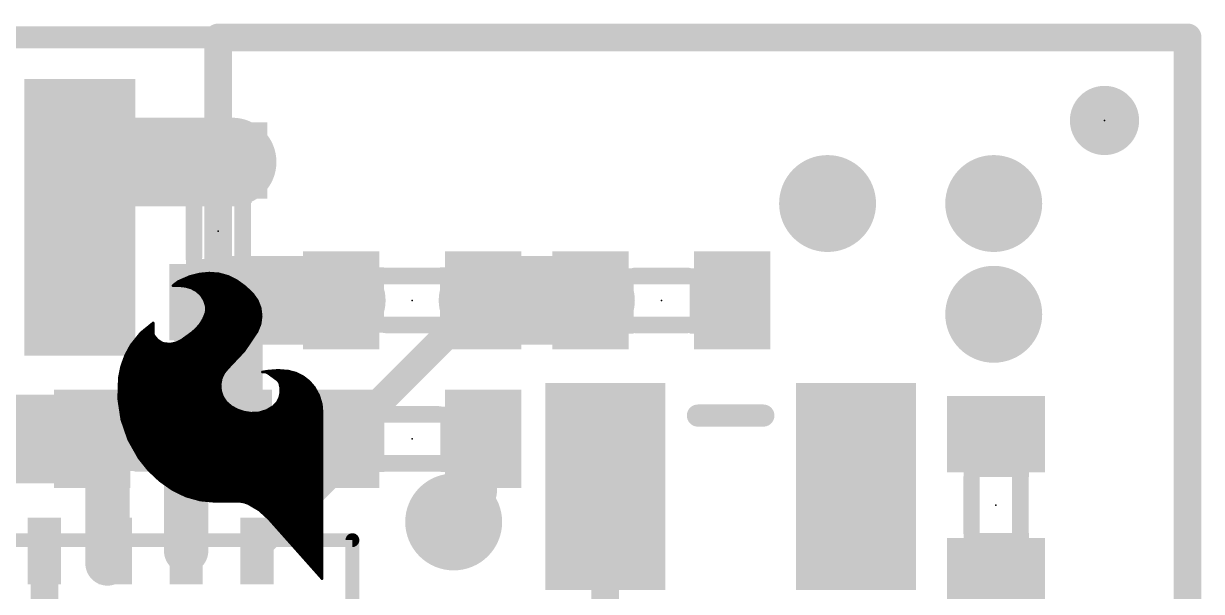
# Model space of a CAD drawing. Extents: x -0.4 to 18.9, y -0.1 to 12.8.
# Drawn here: x 7.1 to 17.91, y 7.62 to 12.83 of the extents above; entities that cross this region are included whole.
import ezdxf

# ---------------------------------------------------------------- set-up
doc = ezdxf.new("R2010")
doc.units = 0
for name, color, linetype in [('1', 12, 'CONTINUOUS'), ('16', 132, 'CONTINUOUS'), ('18', 110, 'CONTINUOUS'), ('20', 53, 'CONTINUOUS'), ('21', 41, 'CONTINUOUS'), ('22', 40, 'CONTINUOUS'), ('23', 53, 'CONTINUOUS'), ('24', 53, 'CONTINUOUS'), ('51', 53, 'CONTINUOUS')]:
    doc.layers.add(name, color=color, linetype=linetype)

# ---------------------------------------------------------------- blocks, each defined once
blk = doc.blocks.new('RECT')
blk.add_solid([(-0.5, -0.5), (0.5, -0.5), (-0.5, 0.5), (0.5, 0.5)])
blk = doc.blocks.new('PIE')
at = {"const_width": 0.5}
blk.add_lwpolyline([(0, -0.25, 1), (0, 0.25, 1), (0, -0.25)], format="xyb", dxfattribs=at)
blk = doc.blocks.new('ROUNDV')
at = {"const_width": 0.5}
blk.add_lwpolyline([(0, -0.25, 1), (0, 0.25, 1), (0, -0.25)], format="xyb", dxfattribs=at)

msp = doc.modelspace()

# ---------------------------------------------------------------- linework, layer by layer
at = {"layer": '1'}
for points, const_width in [([(8.89, 8.89), (8.89, 12.7)], 0.254), ([(8.89, 12.7), (17.78, 12.7)], 0.254), ([(17.78, 12.7), (17.78, 0)], 0.254), ([(7.62, 11.049), (7.874, 11.557)], 0.8128), ([(7.874, 11.557), (8.905, 11.557)], 0.8128), ([(8.905, 11.557), (8.89, 11.572)], 0.8128), ([(8.905, 11.557), (9.017, 11.557)], 0.8128), ([(8.89, 9.144), (8.89, 10.272)], 0.8128), ([(8.905, 10.287), (10.018, 10.287)], 0.8128), ([(11.318, 10.287), (12.304, 10.287)], 0.8128), ([(12.192, 10.414), (12.446, 10.287)], 0.2032), ([(12.304, 10.287), (12.192, 10.414)], 0.2032), ([(8.89, 10.272), (8.905, 10.287)], 0.2032), ([(10.018, 10.287), (9.906, 10.287)], 0.2032), ([(10.033, 9.017), (11.303, 10.287)], 0.254), ([(11.303, 10.287), (11.318, 10.287)], 0.2032), ([(6.746, 9.017), (7.732, 9.017)], 0.8128), ([(8.595, 8.976), (8.636, 9.017)], 0.4064), ([(8.636, 9.017), (9.032, 9.017)], 0.4064), ([(9.032, 9.017), (8.89, 9.144)], 0.2032), ([(7.732, 9.017), (7.874, 8.875)], 0.2032), ([(7.874, 8.875), (7.874, 7.874)], 0.4064), ([(8.595, 7.9888), (8.595, 8.976)], 0.4064), ([(10.0076, 9.017), (10.018, 9.017)], 0.2032), ([(10.0076, 8.7514), (10.0076, 9.017)], 0.2032), ([(10.018, 9.017), (10.018, 8.7734)], 0.2032), ([(10.018, 9.017), (10.033, 9.017)], 0.2032), ([(10.033, 9.017), (10.0584, 8.9916)], 0.2032), ([(11.318, 9.017), (11.318, 8.524)], 0.254), ([(0, 8.89), (8.89, 8.89)], 0.254), ([(9.245, 7.9888), (10.0076, 8.7514)], 0.2032), ([(11.318, 8.524), (11.049, 8.255)], 0.254), ([(12.439, 7.373), (12.439, 8.581)], 0.254), ([(7.295, 7.183), (7.295, 7.9888)], 0.254), ([(7.881, 7.874), (7.945, 7.9888)], 0.2032), ([(7.874, 7.874), (7.881, 7.874)], 0.2032), ([(16.022, 7.386), (16.022, 7.759)], 0.254)]:
    msp.add_lwpolyline(points, dxfattribs=dict(at, const_width=const_width))
for points, const_width in [([(8.9535, 12.7, 1), (8.8265, 12.7)], 0.127), ([(8.89, 12.7635, 1), (8.89, 12.6365)], 0.127), ([(17.8435, 12.7, 1), (17.7165, 12.7)], 0.127), ([(17.78, 12.6365, 1), (17.78, 12.7635)], 0.127), ([(7.874, 11.7602, 1), (7.874, 11.3538)], 0.4064), ([(8.0557, 11.4661, 1), (7.6923, 11.6479)], 0.4064), ([(9.0337, 11.7157, 1), (8.7463, 11.4283)], 0.4064), ([(8.905, 11.7602, 1), (8.905, 11.3538)], 0.4064), ([(8.7613, 11.4133, 1), (9.0487, 11.7007)], 0.4064), ([(8.905, 11.3538, 1), (8.905, 11.7602)], 0.4064), ([(9.017, 11.3538, 1), (9.017, 11.7602)], 0.4064), ([(7.4383, 11.1399, 1), (7.8017, 10.9581)], 0.4064), ([(9.0932, 10.272, 1), (8.6868, 10.272)], 0.4064), ([(8.905, 10.4902, 1), (8.905, 10.0838)], 0.4064), ([(10.018, 10.0838, 1), (10.018, 10.4902)], 0.4064), ([(11.318, 10.4902, 1), (11.318, 10.0838)], 0.4064), ([(12.304, 10.0838, 1), (12.304, 10.4902)], 0.4064), ([(12.2147, 10.4594, 1), (12.1693, 10.3686)], 0.1016), ([(12.2301, 10.4476, 1), (12.1539, 10.3804)], 0.1016), ([(8.9409, 10.2511, 1), (8.8691, 10.3229)], 0.1016), ([(9.906, 10.3378, 1), (9.906, 10.2362)], 0.1016), ([(10.018, 10.2362, 1), (10.018, 10.3378)], 0.1016), ([(11.3479, 10.2421, 1), (11.2581, 10.3319)], 0.127), ([(11.303, 10.3378, 1), (11.303, 10.2362)], 0.1016), ([(11.318, 10.2362, 1), (11.318, 10.3378)], 0.1016), ([(12.2659, 10.2534, 1), (12.3421, 10.3206)], 0.1016), ([(12.4233, 10.2416, 1), (12.4687, 10.3324)], 0.1016), ([(8.8541, 10.3079, 1), (8.9259, 10.2361)], 0.1016), ([(7.732, 8.8138, 1), (7.732, 9.2202)], 0.4064), ([(8.6868, 9.144, 1), (9.0932, 9.144)], 0.4064), ([(8.636, 9.1186, 1), (8.636, 8.9154)], 0.2032), ([(8.7078, 8.9452, 1), (8.5642, 9.0888)], 0.2032), ([(8.9239, 9.1819, 1), (8.8561, 9.1061)], 0.1016), ([(9.032, 8.9154, 1), (9.032, 9.1186)], 0.2032), ([(7.7679, 9.0529, 1), (7.6961, 8.9811)], 0.1016), ([(7.9756, 8.875, 1), (7.7724, 8.875)], 0.2032), ([(8.6966, 8.976, 1), (8.4934, 8.976)], 0.2032), ([(8.5232, 9.0478, 1), (8.6668, 8.9042)], 0.2032), ([(8.9981, 8.9791, 1), (9.0659, 9.0549)], 0.1016), ([(9.9881, 9.0619, 1), (10.0779, 8.9721)], 0.127), ([(10.0076, 9.0678, 1), (10.0076, 8.9662)], 0.1016), ([(10.0584, 9.017, 1), (9.9568, 9.017)], 0.1016), ([(10.0688, 9.017, 1), (9.9672, 9.017)], 0.1016), ([(10.018, 9.0678, 1), (10.018, 8.9662)], 0.1016), ([(10.0689, 9.0529, 1), (9.9971, 8.9811)], 0.1016), ([(10.018, 8.9662, 1), (10.018, 9.0678)], 0.1016), ([(10.0225, 8.9557, 1), (10.0943, 9.0275)], 0.1016), ([(10.033, 8.9662, 1), (10.033, 9.0678)], 0.1016), ([(11.3815, 9.017, 1), (11.2545, 9.017)], 0.127), ([(8.89, 8.8265, 1), (8.89, 8.9535)], 0.127), ([(7.8381, 8.8391, 1), (7.9099, 8.9109)], 0.1016), ([(8.8265, 8.89, 1), (8.9535, 8.89)], 0.127), ([(9.9568, 8.7514, 1), (10.0584, 8.7514)], 0.1016), ([(9.9672, 8.7734, 1), (10.0688, 8.7734)], 0.1016), ([(10.0435, 8.7155, 1), (9.9717, 8.7873)], 0.1016), ([(11.3629, 8.4791, 1), (11.2731, 8.5689)], 0.127), ([(12.5025, 8.581, 1), (12.3755, 8.581)], 0.127), ([(11.2545, 8.524, 1), (11.3815, 8.524)], 0.127), ([(11.0041, 8.2999, 1), (11.0939, 8.2101)], 0.127), ([(7.3585, 7.9888, 1), (7.2315, 7.9888)], 0.127), ([(7.9894, 7.9641, 1), (7.9006, 8.0135)], 0.1016), ([(8.4934, 7.9888, 1), (8.6966, 7.9888)], 0.2032), ([(9.2091, 8.0247, 1), (9.2809, 7.9529)], 0.1016), ([(7.7724, 7.874, 1), (7.9756, 7.874)], 0.2032), ([(7.874, 7.9248, 1), (7.874, 7.8232)], 0.1016), ([(7.8366, 7.8987, 1), (7.9254, 7.8493)], 0.1016), ([(7.881, 7.8232, 1), (7.881, 7.9248)], 0.1016), ([(16.0855, 7.759, 1), (15.9585, 7.759)], 0.127)]:
    msp.add_lwpolyline(points, format="xyb", dxfattribs=dict(at, const_width=const_width))
at = {"layer": '16', "const_width": 0.254}
for points in [[(8.89, 8.89), (8.89, 12.7)], [(8.89, 12.7), (17.78, 12.7)], [(17.78, 12.7), (17.78, 0)], [(0, 8.89), (8.89, 8.89)]]:
    msp.add_lwpolyline(points, dxfattribs=at)
at = {"layer": '16', "const_width": 0.127}
for points in [[(8.9535, 12.7, 1), (8.8265, 12.7)], [(8.89, 12.7635, 1), (8.89, 12.6365)], [(17.8435, 12.7, 1), (17.7165, 12.7)], [(17.78, 12.6365, 1), (17.78, 12.7635)], [(8.89, 8.8265, 1), (8.89, 8.9535)], [(8.8265, 8.89, 1), (8.9535, 8.89)]]:
    msp.add_lwpolyline(points, format="xyb", dxfattribs=at)
at = {"layer": '20', "const_width": 0.2032}
for points in [[(17.78, 12.7), (0, 12.7)], [(17.78, 0), (17.78, 12.7)]]:
    msp.add_lwpolyline(points, dxfattribs=at)
at = {"layer": '20', "const_width": 0.1016}
for points in [[(17.8308, 12.7, 1), (17.7292, 12.7)], [(17.78, 12.6492, 1), (17.78, 12.7508)]]:
    msp.add_lwpolyline(points, format="xyb", dxfattribs=at)
at = {"layer": '21', "const_width": 0.2032}
msp.add_lwpolyline([(13.289, 9.231), (13.889, 9.231)], dxfattribs=at)
at = {"layer": '21', "const_width": 0.1016}
for points in [[(13.289, 9.2818, 1), (13.289, 9.1802)], [(13.889, 9.1802, 1), (13.889, 9.2818)]]:
    msp.add_lwpolyline(points, format="xyb", dxfattribs=at)
at = {"layer": '22', "const_width": 0.0254}
for points in [[(8.5215, 10.4592), (8.5719, 10.4813)], [(8.5719, 10.4813), (8.6075, 10.4965)], [(8.5927, 10.4902), (9.0137, 10.4902)], [(8.6075, 10.4965), (8.6304, 10.5067)], [(8.6304, 10.5067), (8.7181, 10.5287)], [(8.666, 10.5156), (8.9494, 10.5156)], [(8.7181, 10.5287), (8.8082, 10.5372)], [(8.8082, 10.5372), (8.8951, 10.5306)], [(8.8951, 10.5306), (8.9791, 10.5074)], [(8.9791, 10.5074), (9.0571, 10.4686)], [(9.0571, 10.4686), (9.1348, 10.4126)], [(8.5364, 10.4229), (8.4754, 10.4229)], [(8.4754, 10.4229), (8.4755, 10.4229)], [(8.4755, 10.4229), (8.478, 10.4254)], [(8.478, 10.4254), (8.5215, 10.4592)], [(8.496, 10.4394), (9.0976, 10.4394)], [(8.5342, 10.4648), (9.0624, 10.4648)], [(8.5893, 10.417), (8.5364, 10.4229)], [(8.6405, 10.4025), (8.5893, 10.417)], [(8.5998, 10.414), (9.1328, 10.414)], [(8.6913, 10.3755), (8.6405, 10.4025)], [(8.6667, 10.3886), (9.1601, 10.3886)], [(8.7333, 10.3363), (8.6913, 10.3755)], [(8.7045, 10.3632), (9.187, 10.3632)], [(9.1348, 10.4126), (9.2044, 10.3467)], [(8.7316, 10.3378), (9.2108, 10.3378)], [(8.7636, 10.2874), (8.7333, 10.3363)], [(8.7481, 10.3124), (9.2289, 10.3124)], [(8.7802, 10.2324), (8.7636, 10.2874)], [(8.7637, 10.287), (9.2471, 10.287)], [(8.7714, 10.2616), (9.2571, 10.2616)], [(9.2044, 10.3467), (9.2475, 10.2863)], [(9.2475, 10.2863), (9.2743, 10.2171)], [(8.7536, 10.1148), (8.7751, 10.1663)], [(8.7725, 10.16), (9.281, 10.16)], [(8.7751, 10.1663), (8.7816, 10.199)], [(8.7789, 10.1854), (9.278, 10.1854)], [(8.7791, 10.2362), (9.2669, 10.2362)], [(8.7816, 10.199), (8.7802, 10.2324)], [(8.7811, 10.2108), (9.275, 10.2108)], [(9.2829, 10.1434), (9.273, 10.0699)], [(9.2743, 10.2171), (9.2829, 10.1434)], [(8.1799, 9.9879), (8.2925, 10.08)], [(8.2661, 10.0584), (8.2925, 10.0584)], [(8.2925, 10.08), (8.2925, 9.9911)], [(8.688, 10.0249), (8.7243, 10.0673)], [(8.7167, 10.0584), (9.2683, 10.0584)], [(8.7243, 10.0673), (8.7536, 10.1148)], [(8.7345, 10.0838), (9.2748, 10.0838)], [(8.7502, 10.1092), (9.2783, 10.1092)], [(8.7619, 10.1346), (9.2817, 10.1346)], [(9.273, 10.0699), (9.245, 10.0012)], [(8.0893, 9.8742), (8.1799, 9.9879)], [(8.1349, 9.9314), (8.3258, 9.9314)], [(8.1551, 9.9568), (8.3053, 9.9568)], [(8.1754, 9.9822), (8.2937, 9.9822)], [(8.204, 10.0076), (8.2925, 10.0076)], [(8.235, 10.033), (8.2925, 10.033)], [(8.2925, 9.9911), (8.2945, 9.9766)], [(8.2945, 9.9766), (8.3002, 9.9631)], [(8.3002, 9.9631), (8.3298, 9.9264)], [(8.3298, 9.9264), (8.3687, 9.8996)], [(8.5542, 9.9225), (8.6456, 9.9885)], [(8.5665, 9.9314), (9.1979, 9.9314)], [(8.6017, 9.9568), (9.215, 9.9568)], [(8.6369, 9.9822), (9.2322, 9.9822)], [(8.6456, 9.9885), (8.688, 10.0249)], [(8.6678, 10.0076), (9.2476, 10.0076)], [(8.6949, 10.033), (9.2579, 10.033)], [(9.245, 10.0012), (9.1264, 9.8254)], [(8.0392, 9.7808), (8.0893, 9.8742)], [(8.0655, 9.8298), (9.1294, 9.8298)], [(8.0791, 9.8552), (9.1465, 9.8552)], [(8.0944, 9.8806), (9.1636, 9.8806)], [(8.1146, 9.906), (8.3594, 9.906)], [(8.3687, 9.8996), (8.3891, 9.892)], [(8.3891, 9.892), (8.4463, 9.8859)], [(8.4463, 9.8859), (8.5029, 9.8963)], [(8.5029, 9.8963), (8.5542, 9.9225)], [(8.5219, 9.906), (9.1808, 9.906)], [(9.1264, 9.8254), (8.9809, 9.671)], [(8.0034, 9.681), (8.0392, 9.7808)], [(8.0203, 9.7282), (9.0348, 9.7282)], [(8.0294, 9.7536), (9.0587, 9.7536)], [(8.0385, 9.779), (9.0827, 9.779)], [(8.0518, 9.8044), (9.1066, 9.8044)], [(7.9827, 9.577), (8.0034, 9.681)], [(7.9926, 9.6266), (8.943, 9.6266)], [(7.9976, 9.652), (8.9647, 9.652)], [(8.0026, 9.6774), (8.9869, 9.6774)], [(8.0112, 9.7028), (9.0109, 9.7028)], [(8.9426, 9.6261), (8.9171, 9.5728)], [(8.9809, 9.671), (8.9426, 9.6261)], [(9.2958, 9.6304), (9.3441, 9.638)], [(9.3135, 9.6321), (9.2958, 9.6304)], [(9.3309, 9.6286), (9.3135, 9.6321)], [(9.3466, 9.6202), (9.3309, 9.6286)], [(9.3347, 9.6266), (9.5754, 9.6266)], [(9.3441, 9.638), (9.4381, 9.6454)], [(9.4305, 9.5593), (9.3466, 9.6202)], [(9.4381, 9.6454), (9.5321, 9.638)], [(9.5321, 9.638), (9.602, 9.6196)], [(9.602, 9.6196), (9.6668, 9.5875)], [(7.9767, 9.3842), (7.9827, 9.577)], [(7.9803, 9.4996), (8.9075, 9.4996)], [(7.9811, 9.525), (8.9083, 9.525)], [(7.9819, 9.5504), (8.913, 9.5504)], [(7.9827, 9.5758), (8.9186, 9.5758)], [(7.9875, 9.6012), (8.9307, 9.6012)], [(8.9171, 9.5728), (8.9064, 9.5147)], [(8.9064, 9.5147), (8.911, 9.4558)], [(9.3728, 9.6012), (9.6392, 9.6012)], [(9.4078, 9.5758), (9.6818, 9.5758)], [(9.4443, 9.5459), (9.4305, 9.5593)], [(9.4396, 9.5504), (9.7144, 9.5504)], [(9.4533, 9.5288), (9.4443, 9.5459)], [(9.4632, 9.4843), (9.4533, 9.5288)], [(9.4542, 9.525), (9.7393, 9.525)], [(9.4598, 9.4996), (9.761, 9.4996)], [(9.6668, 9.5875), (9.7238, 9.5431)], [(9.7238, 9.5431), (9.7708, 9.4881)], [(7.9771, 9.398), (8.932, 9.398)], [(7.9779, 9.4234), (8.9224, 9.4234)], [(7.9787, 9.4488), (8.9134, 9.4488)], [(7.9795, 9.4742), (8.9095, 9.4742)], [(8.911, 9.4558), (8.9306, 9.4001)], [(8.9306, 9.4001), (8.964, 9.3514)], [(9.4311, 9.3507), (9.4533, 9.3942)], [(9.4533, 9.3942), (9.4632, 9.4387)], [(9.4541, 9.398), (9.816, 9.398)], [(9.4598, 9.4234), (9.8063, 9.4234)], [(9.4632, 9.4387), (9.4632, 9.4843)], [(9.4632, 9.4742), (9.7784, 9.4742)], [(9.4632, 9.4488), (9.7923, 9.4488)], [(9.7708, 9.4881), (9.8109, 9.4149)], [(9.8109, 9.4149), (9.8349, 9.335)], [(8.0055, 9.1935), (7.9767, 9.3842)], [(7.9784, 9.3726), (8.9494, 9.3726)], [(7.9823, 9.3472), (8.9688, 9.3472)], [(7.9861, 9.3218), (8.9984, 9.3218)], [(7.99, 9.2964), (9.0394, 9.2964)], [(8.964, 9.3514), (9.0088, 9.3129)], [(9.0088, 9.3129), (9.0652, 9.2825)], [(9.0652, 9.2825), (9.1259, 9.262)], [(9.334, 9.2772), (9.3974, 9.3154)], [(9.3659, 9.2964), (9.8382, 9.2964)], [(9.3974, 9.3154), (9.4311, 9.3507)], [(9.4035, 9.3218), (9.8361, 9.3218)], [(9.4277, 9.3472), (9.8313, 9.3472)], [(9.4422, 9.3726), (9.8236, 9.3726)], [(9.8349, 9.335), (9.8419, 9.2519)], [(7.9938, 9.271), (9.0992, 9.271)], [(7.9976, 9.2456), (9.8419, 9.2456)], [(8.0015, 9.2202), (9.8419, 9.2202)], [(8.0053, 9.1948), (9.8419, 9.1948)], [(8.0683, 9.0111), (8.0055, 9.1935)], [(9.1259, 9.262), (9.1892, 9.2519)], [(9.1892, 9.2519), (9.2632, 9.2556)], [(9.2632, 9.2556), (9.334, 9.2772)], [(9.3137, 9.271), (9.8403, 9.271)], [(9.8419, 9.2519), (9.8419, 7.7355)], [(8.0138, 9.1694), (9.8419, 9.1694)], [(8.0226, 9.144), (9.8419, 9.144)], [(8.0313, 9.1186), (9.8419, 9.1186)], [(8.04, 9.0932), (9.8419, 9.0932)], [(8.0488, 9.0678), (9.8419, 9.0678)], [(8.0575, 9.0424), (9.8419, 9.0424)], [(8.0663, 9.017), (9.8419, 9.017)], [(8.163, 8.843), (8.0683, 9.0111)], [(8.0793, 8.9916), (9.8419, 8.9916)], [(8.0936, 8.9662), (9.8419, 8.9662)], [(8.1079, 8.9408), (9.8419, 8.9408)], [(8.1222, 8.9154), (9.8419, 8.9154)], [(8.1365, 8.89), (9.8419, 8.89)], [(8.1508, 8.8646), (9.8419, 8.8646)], [(8.2514, 8.7323), (8.163, 8.843)], [(8.166, 8.8392), (9.8419, 8.8392)], [(8.1863, 8.8138), (9.8419, 8.8138)], [(8.2066, 8.7884), (9.8419, 8.7884)], [(8.2269, 8.763), (9.8419, 8.763)], [(8.2472, 8.7376), (9.8419, 8.7376)], [(8.3546, 8.6351), (8.2514, 8.7323)], [(8.2728, 8.7122), (9.8419, 8.7122)], [(8.2997, 8.6868), (9.8419, 8.6868)], [(8.3267, 8.6614), (9.8419, 8.6614)], [(8.3536, 8.636), (9.8419, 8.636)], [(8.4703, 8.5534), (8.3546, 8.6351)], [(8.3893, 8.6106), (9.8419, 8.6106)], [(8.4253, 8.5852), (9.8419, 8.5852)], [(8.4612, 8.5598), (9.8419, 8.5598)], [(8.5933, 8.4934), (8.4703, 8.5534)], [(8.5093, 8.5344), (9.8419, 8.5344)], [(8.5614, 8.509), (9.8419, 8.509)], [(8.7252, 8.4566), (8.5933, 8.4934)], [(8.6285, 8.4836), (9.8419, 8.4836)], [(8.7195, 8.4582), (9.8419, 8.4582)], [(8.8615, 8.4442), (8.7252, 8.4566)], [(9.0901, 8.4442), (8.8615, 8.4442)], [(9.1291, 8.4374), (9.0901, 8.4442)], [(9.1663, 8.4239), (9.1291, 8.4374)], [(9.1417, 8.4328), (9.8419, 8.4328)], [(9.2675, 8.3637), (9.1663, 8.4239)], [(9.1941, 8.4074), (9.8419, 8.4074)], [(9.2368, 8.382), (9.8419, 8.382)], [(9.3543, 8.2842), (9.2675, 8.3637)], [(9.2753, 8.3566), (9.8419, 8.3566)], [(9.303, 8.3312), (9.8419, 8.3312)], [(9.3307, 8.3058), (9.8419, 8.3058)], [(9.8419, 7.7355), (9.3543, 8.2842)], [(9.3577, 8.2804), (9.8419, 8.2804)], [(9.3803, 8.255), (9.8419, 8.255)], [(9.4028, 8.2296), (9.8419, 8.2296)], [(9.4254, 8.2042), (9.8419, 8.2042)], [(9.448, 8.1788), (9.8419, 8.1788)], [(9.4705, 8.1534), (9.8419, 8.1534)], [(9.4931, 8.128), (9.8419, 8.128)], [(9.5157, 8.1026), (9.8419, 8.1026)], [(9.5382, 8.0772), (9.8419, 8.0772)], [(9.5608, 8.0518), (9.8419, 8.0518)], [(9.5834, 8.0264), (9.8419, 8.0264)], [(9.606, 8.001), (9.8419, 8.001)], [(9.6285, 7.9756), (9.8419, 7.9756)], [(9.6511, 7.9502), (9.8419, 7.9502)], [(9.6737, 7.9248), (9.8419, 7.9248)], [(9.6963, 7.8994), (9.8419, 7.8994)], [(9.7188, 7.874), (9.8419, 7.874)], [(9.7414, 7.8486), (9.8419, 7.8486)], [(9.764, 7.8232), (9.8419, 7.8232)], [(9.7865, 7.7978), (9.8419, 7.7978)], [(9.8091, 7.7724), (9.8419, 7.7724)], [(9.8317, 7.747), (9.8419, 7.747)]]:
    msp.add_lwpolyline(points, dxfattribs=at)
at = {"layer": '22', "const_width": 0.0127}
for points in [[(8.5694, 10.4871, 1), (8.5744, 10.4755)], [(8.5744, 10.4755, 1), (8.5694, 10.4871)], [(8.5927, 10.4965, 1), (8.5927, 10.4839)], [(8.6049, 10.5023, 1), (8.6101, 10.4907)], [(8.61, 10.4907, 1), (8.605, 10.5023)], [(8.6289, 10.5129, 1), (8.6319, 10.5005)], [(8.633, 10.5009, 1), (8.6278, 10.5125)], [(8.666, 10.522, 1), (8.666, 10.5093)], [(8.7175, 10.535, 1), (8.7188, 10.5223)], [(8.7197, 10.5225, 1), (8.7166, 10.5348)], [(8.8087, 10.5435, 1), (8.8077, 10.5309)], [(8.8088, 10.5309, 1), (8.8076, 10.5435)], [(8.8968, 10.5367, 1), (8.8934, 10.5245)], [(8.8946, 10.5242, 1), (8.8956, 10.5369)], [(8.9494, 10.5093, 1), (8.9494, 10.522)], [(8.9819, 10.5131, 1), (8.9763, 10.5017)], [(8.9774, 10.5013, 1), (8.9808, 10.5135)], [(9.0137, 10.4839, 1), (9.0137, 10.4965)], [(9.0608, 10.4738, 1), (9.0534, 10.4634)], [(9.0543, 10.4629, 1), (9.0599, 10.4743)], [(8.4754, 10.4292, 1), (8.4754, 10.4166)], [(8.4754, 10.4292, 1), (8.4754, 10.4166)], [(8.471, 10.4274, 1), (8.48, 10.4184)], [(8.4741, 10.4304, 1), (8.4819, 10.4204)], [(8.4825, 10.4209, 1), (8.4735, 10.4299)], [(8.4755, 10.4166, 1), (8.4755, 10.4292)], [(8.496, 10.4458, 1), (8.496, 10.4331)], [(8.5189, 10.465, 1), (8.524, 10.4534)], [(8.5254, 10.4542, 1), (8.5176, 10.4642)], [(8.5342, 10.4711, 1), (8.5342, 10.4585)], [(8.5371, 10.4292, 1), (8.5357, 10.4166)], [(8.5364, 10.4166, 1), (8.5364, 10.4292)], [(8.591, 10.4231, 1), (8.5876, 10.4109)], [(8.5886, 10.4107, 1), (8.59, 10.4233)], [(8.5998, 10.4203, 1), (8.5998, 10.4077)], [(8.6435, 10.4081, 1), (8.6375, 10.3969)], [(8.6388, 10.3964, 1), (8.6422, 10.4086)], [(8.6667, 10.3949, 1), (8.6667, 10.3823)], [(8.6956, 10.3802, 1), (8.6869, 10.3709)], [(8.6883, 10.3699, 1), (8.6942, 10.3811)], [(8.7045, 10.3696, 1), (8.7045, 10.3569)], [(9.0624, 10.4585, 1), (9.0624, 10.4711)], [(9.0976, 10.4331, 1), (9.0976, 10.4458)], [(9.1392, 10.4172, 1), (9.1304, 10.4079)], [(9.1311, 10.4074, 1), (9.1385, 10.4177)], [(9.1328, 10.4077, 1), (9.1328, 10.4203)], [(9.1601, 10.3823, 1), (9.1601, 10.3949)], [(9.187, 10.3569, 1), (9.187, 10.3696)], [(8.7316, 10.3441, 1), (8.7316, 10.3315)], [(8.7387, 10.3396, 1), (8.7279, 10.3329)], [(8.7289, 10.3316, 1), (8.7376, 10.3409)], [(8.7481, 10.3187, 1), (8.7481, 10.3061)], [(8.7697, 10.2893, 1), (8.7575, 10.2856)], [(8.7637, 10.2934, 1), (8.7637, 10.2807)], [(8.7582, 10.2841, 1), (8.769, 10.2908)], [(8.7714, 10.2679, 1), (8.7714, 10.2553)], [(9.2096, 10.3504, 1), (9.1992, 10.343)], [(9.2, 10.3421, 1), (9.2088, 10.3513)], [(9.2108, 10.3315, 1), (9.2108, 10.3441)], [(9.2289, 10.3061, 1), (9.2289, 10.3187)], [(9.2535, 10.2886, 1), (9.2416, 10.284)], [(9.2424, 10.2826, 1), (9.2527, 10.29)], [(9.2471, 10.2807, 1), (9.2471, 10.2934)], [(9.2571, 10.2553, 1), (9.2571, 10.2679)], [(8.7725, 10.1663, 1), (8.7725, 10.1537)], [(8.7689, 10.1675, 1), (8.7813, 10.1651)], [(8.781, 10.1639, 1), (8.7692, 10.1687)], [(8.7789, 10.1918, 1), (8.7789, 10.1791)], [(8.7791, 10.2425, 1), (8.7791, 10.2299)], [(8.7865, 10.2327, 1), (8.7739, 10.2321)], [(8.7741, 10.2306, 1), (8.7863, 10.2342)], [(8.7811, 10.2172, 1), (8.7811, 10.2045)], [(8.7753, 10.1988, 1), (8.788, 10.1993)], [(8.7878, 10.1978, 1), (8.7754, 10.2003)], [(9.2669, 10.2299, 1), (9.2669, 10.2425)], [(9.2806, 10.2179, 1), (9.268, 10.2164)], [(9.2683, 10.2148, 1), (9.2802, 10.2194)], [(9.275, 10.2045, 1), (9.275, 10.2172)], [(9.2892, 10.1426, 1), (9.2766, 10.1443)], [(9.278, 10.1791, 1), (9.278, 10.1918)], [(9.281, 10.1537, 1), (9.281, 10.1663)], [(8.2661, 10.0648, 1), (8.2661, 10.0521)], [(8.2988, 10.08, 1), (8.2862, 10.08)], [(8.2965, 10.0751, 1), (8.2885, 10.0849)], [(8.2925, 10.0521, 1), (8.2925, 10.0648)], [(8.7167, 10.0648, 1), (8.7167, 10.0521)], [(8.7189, 10.0706, 1), (8.7297, 10.064)], [(8.7291, 10.0632, 1), (8.7195, 10.0714)], [(8.7345, 10.0901, 1), (8.7345, 10.0775)], [(8.7502, 10.1156, 1), (8.7502, 10.1029)], [(8.7478, 10.1172, 1), (8.7595, 10.1123)], [(8.759, 10.1115, 1), (8.7482, 10.1181)], [(8.7619, 10.141, 1), (8.7619, 10.1283)], [(9.2667, 10.0708, 1), (9.2793, 10.0691)], [(9.2788, 10.0675, 1), (9.2671, 10.0723)], [(9.2683, 10.0521, 1), (9.2683, 10.0648)], [(9.2748, 10.0775, 1), (9.2748, 10.0901)], [(9.2766, 10.1427, 1), (9.2892, 10.1442)], [(9.2783, 10.1029, 1), (9.2783, 10.1156)], [(9.2817, 10.1283, 1), (9.2817, 10.141)], [(8.1349, 9.9377, 1), (8.1349, 9.9251)], [(8.1551, 9.9632, 1), (8.1551, 9.9505)], [(8.1754, 9.9886, 1), (8.1754, 9.9759)], [(8.1759, 9.9928, 1), (8.184, 9.983)], [(8.1849, 9.984, 1), (8.175, 9.9919)], [(8.204, 10.0139, 1), (8.204, 10.0013)], [(8.235, 10.0394, 1), (8.235, 10.0267)], [(8.2988, 9.992, 1), (8.2862, 9.9902)], [(8.2862, 9.9911, 1), (8.2988, 9.9911)], [(8.3003, 9.9791, 1), (8.2886, 9.9741)], [(8.2882, 9.9757, 1), (8.3008, 9.9774)], [(8.2925, 10.0267, 1), (8.2925, 10.0394)], [(8.2925, 10.0013, 1), (8.2925, 10.0139)], [(8.2937, 9.9759, 1), (8.2937, 9.9886)], [(8.3051, 9.9671, 1), (8.2953, 9.9591)], [(8.2944, 9.9606, 1), (8.306, 9.9656)], [(8.3053, 9.9505, 1), (8.3053, 9.9632)], [(8.3334, 9.9316, 1), (8.3262, 9.9211)], [(8.3258, 9.9251, 1), (8.3258, 9.9377)], [(8.5665, 9.9377, 1), (8.5665, 9.9251)], [(8.6017, 9.9632, 1), (8.6017, 9.9505)], [(8.6369, 9.9886, 1), (8.6369, 9.9759)], [(8.6415, 9.9933, 1), (8.6497, 9.9837)], [(8.6493, 9.9834, 1), (8.6419, 9.9936)], [(8.6678, 10.0139, 1), (8.6678, 10.0013)], [(8.6831, 10.029, 1), (8.6928, 10.0208)], [(8.6921, 10.0201, 1), (8.6838, 10.0297)], [(8.6949, 10.0394, 1), (8.6949, 10.0267)], [(9.1979, 9.9251, 1), (9.1979, 9.9377)], [(9.215, 9.9505, 1), (9.215, 9.9632)], [(9.2322, 9.9759, 1), (9.2322, 9.9886)], [(9.2391, 10.0036, 1), (9.2509, 9.9988)], [(9.2503, 9.9976, 1), (9.2397, 10.0048)], [(9.2476, 10.0013, 1), (9.2476, 10.0139)], [(9.2579, 10.0267, 1), (9.2579, 10.0394)], [(8.0655, 9.8361, 1), (8.0655, 9.8235)], [(8.0791, 9.8615, 1), (8.0791, 9.8489)], [(8.0843, 9.8782, 1), (8.0943, 9.8702)], [(8.0949, 9.8712, 1), (8.0837, 9.8772)], [(8.0944, 9.887, 1), (8.0944, 9.8743)], [(8.1146, 9.9123, 1), (8.1146, 9.8997)], [(8.3249, 9.9224, 1), (8.3348, 9.9304)], [(8.3594, 9.8997, 1), (8.3594, 9.9123)], [(8.3709, 9.9056, 1), (8.3665, 9.8936)], [(8.3651, 9.8944, 1), (8.3723, 9.9048)], [(8.3898, 9.8983, 1), (8.3884, 9.8857)], [(8.3869, 9.886, 1), (8.3913, 9.898)], [(8.4452, 9.8921, 1), (8.4475, 9.8796)], [(8.4457, 9.8795, 1), (8.447, 9.8922)], [(8.5, 9.902, 1), (8.5058, 9.8907)], [(8.5041, 9.8901, 1), (8.5018, 9.9026)], [(8.5219, 9.9123, 1), (8.5219, 9.8997)], [(8.5505, 9.9276, 1), (8.5579, 9.9174)], [(8.5571, 9.9168, 1), (8.5513, 9.9282)], [(9.1211, 9.8289, 1), (9.1316, 9.8218)], [(9.131, 9.821, 1), (9.1218, 9.8297)], [(9.1294, 9.8235, 1), (9.1294, 9.8361)], [(9.1465, 9.8489, 1), (9.1465, 9.8615)], [(9.1636, 9.8743, 1), (9.1636, 9.887)], [(9.1808, 9.8997, 1), (9.1808, 9.9123)], [(8.0203, 9.7346, 1), (8.0203, 9.7219)], [(8.0294, 9.7599, 1), (8.0294, 9.7473)], [(8.0385, 9.7853, 1), (8.0385, 9.7727)], [(8.0336, 9.7838, 1), (8.0448, 9.7778)], [(8.0451, 9.7786, 1), (8.0332, 9.7829)], [(8.0518, 9.8108, 1), (8.0518, 9.7981)], [(9.0348, 9.7219, 1), (9.0348, 9.7346)], [(9.0587, 9.7473, 1), (9.0587, 9.7599)], [(9.0827, 9.7727, 1), (9.0827, 9.7853)], [(9.1066, 9.7981, 1), (9.1066, 9.8108)], [(7.9926, 9.6329, 1), (7.9926, 9.6203)], [(7.9976, 9.6584, 1), (7.9976, 9.6457)], [(8.0026, 9.6837, 1), (8.0026, 9.6711)], [(7.9974, 9.6831, 1), (8.0093, 9.6788)], [(8.0096, 9.6797, 1), (7.9971, 9.6822)], [(8.0112, 9.7091, 1), (8.0112, 9.6965)], [(8.9377, 9.6302, 1), (8.9474, 9.6219)], [(8.9483, 9.6233, 1), (8.9368, 9.6288)], [(8.943, 9.6203, 1), (8.943, 9.6329)], [(8.9647, 9.6457, 1), (8.9647, 9.6584)], [(8.9763, 9.6754, 1), (8.9855, 9.6666)], [(8.9857, 9.6669, 1), (8.9761, 9.6751)], [(8.9869, 9.6711, 1), (8.9869, 9.6837)], [(9.0109, 9.6965, 1), (9.0109, 9.7091)], [(9.2948, 9.6367, 1), (9.2968, 9.6241)], [(9.2952, 9.6367, 1), (9.2964, 9.6241)], [(9.3148, 9.6383, 1), (9.3122, 9.6259)], [(9.3141, 9.6258, 1), (9.3129, 9.6384)], [(9.3339, 9.6342, 1), (9.3279, 9.623)], [(9.3347, 9.6329, 1), (9.3347, 9.6203)], [(9.3297, 9.6224, 1), (9.3322, 9.6348)], [(9.3436, 9.6443, 1), (9.3446, 9.6317)], [(9.3503, 9.6253, 1), (9.3429, 9.6151)], [(9.3451, 9.6317, 1), (9.3431, 9.6443)], [(9.3436, 9.6146, 1), (9.3496, 9.6258)], [(9.4386, 9.6517, 1), (9.4376, 9.639)], [(9.4386, 9.639, 1), (9.4376, 9.6517)], [(9.5337, 9.6441, 1), (9.5305, 9.6319)], [(9.5316, 9.6317, 1), (9.5326, 9.6443)], [(9.5754, 9.6203, 1), (9.5754, 9.6329)], [(9.6048, 9.6253, 1), (9.5992, 9.6139)], [(9.6004, 9.6134, 1), (9.6036, 9.6257)], [(7.9803, 9.506, 1), (7.9803, 9.4933)], [(7.9811, 9.5313, 1), (7.9811, 9.5187)], [(7.9819, 9.5567, 1), (7.9819, 9.5441)], [(7.989, 9.5768, 1), (7.9764, 9.5772)], [(7.9827, 9.5822, 1), (7.9827, 9.5695)], [(7.9765, 9.5782, 1), (7.9889, 9.5758)], [(7.9875, 9.6075, 1), (7.9875, 9.5949)], [(8.9127, 9.5152, 1), (8.9, 9.5142)], [(8.9001, 9.5158, 1), (8.9126, 9.5135)], [(8.9075, 9.4933, 1), (8.9075, 9.506)], [(8.9083, 9.5187, 1), (8.9083, 9.5313)], [(8.9114, 9.5755, 1), (8.9229, 9.57)], [(8.9234, 9.5716, 1), (8.9109, 9.5739)], [(8.913, 9.5441, 1), (8.913, 9.5567)], [(8.9186, 9.5695, 1), (8.9186, 9.5822)], [(8.9307, 9.5949, 1), (8.9307, 9.6075)], [(9.3728, 9.6075, 1), (9.3728, 9.5949)], [(9.4078, 9.5822, 1), (9.4078, 9.5695)], [(9.4349, 9.5638, 1), (9.4261, 9.5548)], [(9.4268, 9.5542, 1), (9.4342, 9.5644)], [(9.4396, 9.5567, 1), (9.4396, 9.5441)], [(9.4499, 9.5488, 1), (9.4387, 9.5429)], [(9.4399, 9.5413, 1), (9.4487, 9.5504)], [(9.4595, 9.5302, 1), (9.4471, 9.5274)], [(9.4477, 9.5258, 1), (9.4589, 9.5318)], [(9.4542, 9.5313, 1), (9.4542, 9.5187)], [(9.4598, 9.506, 1), (9.4598, 9.4933)], [(9.6392, 9.5949, 1), (9.6392, 9.6075)], [(9.6707, 9.5925, 1), (9.6629, 9.5825)], [(9.664, 9.5818, 1), (9.6696, 9.5932)], [(9.6818, 9.5695, 1), (9.6818, 9.5822)], [(9.7144, 9.5441, 1), (9.7144, 9.5567)], [(9.7287, 9.5472, 1), (9.719, 9.539)], [(9.7199, 9.5381, 1), (9.7277, 9.5481)], [(9.7393, 9.5187, 1), (9.7393, 9.5313)], [(9.761, 9.4933, 1), (9.761, 9.506)], [(7.9771, 9.4043, 1), (7.9771, 9.3917)], [(7.9779, 9.4298, 1), (7.9779, 9.4171)], [(7.9787, 9.4551, 1), (7.9787, 9.4425)], [(7.9795, 9.4805, 1), (7.9795, 9.4679)], [(8.9169, 9.4579, 1), (8.905, 9.4537)], [(8.9046, 9.4553, 1), (8.9173, 9.4563)], [(8.9095, 9.4679, 1), (8.9095, 9.4805)], [(8.9134, 9.4425, 1), (8.9134, 9.4551)], [(8.9224, 9.4171, 1), (8.9224, 9.4298)], [(8.9358, 9.4037, 1), (8.9254, 9.3965)], [(8.9246, 9.398, 1), (8.9366, 9.4022)], [(8.932, 9.3917, 1), (8.932, 9.4043)], [(9.4471, 9.3956, 1), (9.4595, 9.3928)], [(9.459, 9.3913, 1), (9.4476, 9.3971)], [(9.4541, 9.4043, 1), (9.4541, 9.3917)], [(9.4598, 9.4298, 1), (9.4598, 9.4171)], [(9.4696, 9.4843, 1), (9.4569, 9.4843)], [(9.4569, 9.4387, 1), (9.4696, 9.4387)], [(9.4632, 9.4805, 1), (9.4632, 9.4679)], [(9.4632, 9.4551, 1), (9.4632, 9.4425)], [(9.457, 9.4829, 1), (9.4694, 9.4857)], [(9.4694, 9.4373, 1), (9.457, 9.4401)], [(9.7764, 9.4912, 1), (9.7652, 9.485)], [(9.766, 9.484, 1), (9.7756, 9.4922)], [(9.7784, 9.4679, 1), (9.7784, 9.4805)], [(9.7923, 9.4425, 1), (9.7923, 9.4551)], [(9.817, 9.4168, 1), (9.8048, 9.4131)], [(9.8053, 9.4119, 1), (9.8165, 9.418)], [(9.8063, 9.4171, 1), (9.8063, 9.4298)], [(9.816, 9.3917, 1), (9.816, 9.4043)], [(7.9703, 9.3844, 1), (7.983, 9.384)], [(7.9829, 9.3851, 1), (7.9704, 9.3832)], [(7.9784, 9.3789, 1), (7.9784, 9.3663)], [(7.9823, 9.3536, 1), (7.9823, 9.3409)], [(7.9861, 9.3281, 1), (7.9861, 9.3155)], [(7.99, 9.3027, 1), (7.99, 9.2901)], [(8.9494, 9.3663, 1), (8.9494, 9.3789)], [(8.9681, 9.3562, 1), (8.9598, 9.3465)], [(8.9587, 9.3478, 1), (8.9692, 9.3549)], [(8.9688, 9.3409, 1), (8.9688, 9.3536)], [(8.9984, 9.3155, 1), (8.9984, 9.3281)], [(9.0118, 9.3185, 1), (9.0058, 9.3073)], [(9.0047, 9.3081, 1), (9.0129, 9.3177)], [(9.0394, 9.2901, 1), (9.0394, 9.3027)], [(9.0672, 9.2885, 1), (9.0632, 9.2765)], [(9.0622, 9.2769, 1), (9.0682, 9.2881)], [(9.3659, 9.3027, 1), (9.3659, 9.2901)], [(9.3928, 9.3198, 1), (9.402, 9.311)], [(9.4007, 9.31, 1), (9.3941, 9.3208)], [(9.4035, 9.3281, 1), (9.4035, 9.3155)], [(9.4277, 9.3536, 1), (9.4277, 9.3409)], [(9.4254, 9.3536, 1), (9.4367, 9.3479)], [(9.4357, 9.3464, 1), (9.4265, 9.3551)], [(9.4422, 9.3789, 1), (9.4422, 9.3663)], [(9.8236, 9.3663, 1), (9.8236, 9.3789)], [(9.8413, 9.3356, 1), (9.8286, 9.3345)], [(9.8289, 9.3332, 1), (9.841, 9.3369)], [(9.8313, 9.3409, 1), (9.8313, 9.3536)], [(9.8361, 9.3155, 1), (9.8361, 9.3281)], [(9.8382, 9.2901, 1), (9.8382, 9.3027)], [(7.9938, 9.2774, 1), (7.9938, 9.2647)], [(7.9976, 9.2519, 1), (7.9976, 9.2393)], [(8.0015, 9.2265, 1), (8.0015, 9.2139)], [(8.0053, 9.2012, 1), (8.0053, 9.1885)], [(8.0115, 9.1955, 1), (7.9995, 9.1914)], [(7.9992, 9.1925, 1), (8.0118, 9.1944)], [(9.0992, 9.2647, 1), (9.0992, 9.2774)], [(9.1269, 9.2682, 1), (9.1249, 9.2557)], [(9.1239, 9.256, 1), (9.1279, 9.268)], [(9.1889, 9.2582, 1), (9.1895, 9.2456)], [(9.1882, 9.2456, 1), (9.1902, 9.2582)], [(9.2613, 9.2616, 1), (9.265, 9.2495)], [(9.2635, 9.2492, 1), (9.2628, 9.2619)], [(9.3137, 9.2774, 1), (9.3137, 9.2647)], [(9.3307, 9.2826, 1), (9.3373, 9.2717)], [(9.3358, 9.2711, 1), (9.3321, 9.2833)], [(9.8356, 9.2514, 1), (9.8482, 9.2524)], [(9.8483, 9.2519, 1), (9.8356, 9.2519)], [(9.8403, 9.2647, 1), (9.8403, 9.2774)], [(9.8419, 9.2393, 1), (9.8419, 9.2519)], [(9.8419, 9.2139, 1), (9.8419, 9.2265)], [(9.8419, 9.1885, 1), (9.8419, 9.2012)], [(8.0138, 9.1758, 1), (8.0138, 9.1631)], [(8.0226, 9.1503, 1), (8.0226, 9.1377)], [(8.0313, 9.125, 1), (8.0313, 9.1123)], [(8.04, 9.0996, 1), (8.04, 9.0869)], [(8.0488, 9.0741, 1), (8.0488, 9.0615)], [(9.8419, 9.1631, 1), (9.8419, 9.1758)], [(9.8419, 9.1377, 1), (9.8419, 9.1503)], [(9.8419, 9.1123, 1), (9.8419, 9.125)], [(9.8419, 9.0869, 1), (9.8419, 9.0996)], [(9.8419, 9.0615, 1), (9.8419, 9.0741)], [(8.0575, 9.0488, 1), (8.0575, 9.0361)], [(8.0663, 9.0234, 1), (8.0663, 9.0107)], [(8.0739, 9.0142, 1), (8.0628, 9.008)], [(8.0623, 9.009, 1), (8.0743, 9.0131)], [(8.0793, 8.9979, 1), (8.0793, 8.9853)], [(8.0936, 8.9726, 1), (8.0936, 8.9599)], [(9.8419, 9.0361, 1), (9.8419, 9.0488)], [(9.8419, 9.0107, 1), (9.8419, 9.0234)], [(9.8419, 8.9853, 1), (9.8419, 8.9979)], [(9.8419, 8.9599, 1), (9.8419, 8.9726)], [(8.1079, 8.9472, 1), (8.1079, 8.9345)], [(8.1222, 8.9217, 1), (8.1222, 8.9091)], [(8.1365, 8.8963, 1), (8.1365, 8.8837)], [(8.1508, 8.871, 1), (8.1508, 8.8583)], [(9.8419, 8.9345, 1), (9.8419, 8.9472)], [(9.8419, 8.9091, 1), (9.8419, 8.9217)], [(9.8419, 8.8837, 1), (9.8419, 8.8963)], [(9.8419, 8.8583, 1), (9.8419, 8.871)], [(8.168, 8.847, 1), (8.158, 8.839)], [(8.1575, 8.8399, 1), (8.1685, 8.8461)], [(8.166, 8.8455, 1), (8.166, 8.8329)], [(8.1863, 8.8201, 1), (8.1863, 8.8075)], [(8.2066, 8.7948, 1), (8.2066, 8.7821)], [(8.2269, 8.7693, 1), (8.2269, 8.7567)], [(9.8419, 8.8329, 1), (9.8419, 8.8455)], [(9.8419, 8.8075, 1), (9.8419, 8.8201)], [(9.8419, 8.7821, 1), (9.8419, 8.7948)], [(9.8419, 8.7567, 1), (9.8419, 8.7693)], [(8.2472, 8.7439, 1), (8.2472, 8.7313)], [(8.2558, 8.7369, 1), (8.2471, 8.7277)], [(8.2465, 8.7283, 1), (8.2564, 8.7363)], [(8.2728, 8.7186, 1), (8.2728, 8.7059)], [(8.2997, 8.6931, 1), (8.2997, 8.6805)], [(8.3267, 8.6677, 1), (8.3267, 8.6551)], [(8.3536, 8.6424, 1), (8.3536, 8.6297)], [(8.3582, 8.6403, 1), (8.3509, 8.6299)], [(8.3502, 8.6305, 1), (8.3589, 8.6397)], [(9.8419, 8.7313, 1), (9.8419, 8.7439)], [(9.8419, 8.7059, 1), (9.8419, 8.7186)], [(9.8419, 8.6805, 1), (9.8419, 8.6931)], [(9.8419, 8.6551, 1), (9.8419, 8.6677)], [(9.8419, 8.6297, 1), (9.8419, 8.6424)], [(8.3893, 8.6169, 1), (8.3893, 8.6043)], [(8.4253, 8.5915, 1), (8.4253, 8.5789)], [(8.4612, 8.5662, 1), (8.4612, 8.5535)], [(8.4731, 8.5591, 1), (8.4675, 8.5477)], [(8.4666, 8.5482, 1), (8.474, 8.5586)], [(8.5093, 8.5407, 1), (8.5093, 8.5281)], [(9.8419, 8.6043, 1), (9.8419, 8.6169)], [(9.8419, 8.5789, 1), (9.8419, 8.5915)], [(9.8419, 8.5535, 1), (9.8419, 8.5662)], [(9.8419, 8.5281, 1), (9.8419, 8.5407)], [(8.5614, 8.5153, 1), (8.5614, 8.5027)], [(8.595, 8.4995, 1), (8.5916, 8.4873)], [(8.5906, 8.4877, 1), (8.5961, 8.4991)], [(8.6285, 8.49, 1), (8.6285, 8.4773)], [(8.7195, 8.4645, 1), (8.7195, 8.4519)], [(8.7258, 8.4629, 1), (8.7246, 8.4503)], [(8.7235, 8.4505, 1), (8.7269, 8.4627)], [(8.8615, 8.4505, 1), (8.8615, 8.4379)], [(8.8609, 8.4379, 1), (8.8621, 8.4505)], [(9.0912, 8.4505, 1), (9.089, 8.4379)], [(9.0901, 8.4379, 1), (9.0901, 8.4505)], [(9.1312, 8.4433, 1), (9.1269, 8.4314)], [(9.128, 8.4311, 1), (9.1302, 8.4436)], [(9.1417, 8.4391, 1), (9.1417, 8.4265)], [(9.1695, 8.4294, 1), (9.1631, 8.4184)], [(9.1641, 8.4179, 1), (9.1685, 8.4299)], [(9.8419, 8.5027, 1), (9.8419, 8.5153)], [(9.8419, 8.4773, 1), (9.8419, 8.49)], [(9.8419, 8.4519, 1), (9.8419, 8.4645)], [(9.8419, 8.4265, 1), (9.8419, 8.4391)], [(9.1941, 8.4138, 1), (9.1941, 8.4011)], [(9.2368, 8.3883, 1), (9.2368, 8.3757)], [(9.2718, 8.3684, 1), (9.2632, 8.3591)], [(9.2643, 8.3583, 1), (9.2707, 8.3692)], [(9.2753, 8.3629, 1), (9.2753, 8.3503)], [(9.303, 8.3376, 1), (9.303, 8.3249)], [(9.3307, 8.3121, 1), (9.3307, 8.2995)], [(9.8419, 8.4011, 1), (9.8419, 8.4138)], [(9.8419, 8.3757, 1), (9.8419, 8.3883)], [(9.8419, 8.3503, 1), (9.8419, 8.3629)], [(9.8419, 8.3249, 1), (9.8419, 8.3376)], [(9.8419, 8.2995, 1), (9.8419, 8.3121)], [(9.359, 8.2884, 1), (9.3496, 8.28)], [(9.35, 8.2795, 1), (9.3586, 8.2889)], [(9.3577, 8.2867, 1), (9.3577, 8.2741)], [(9.3803, 8.2614, 1), (9.3803, 8.2487)], [(9.4028, 8.2359, 1), (9.4028, 8.2233)], [(9.4254, 8.2105, 1), (9.4254, 8.1979)], [(9.8419, 8.2741, 1), (9.8419, 8.2867)], [(9.8419, 8.2487, 1), (9.8419, 8.2614)], [(9.8419, 8.2233, 1), (9.8419, 8.2359)], [(9.8419, 8.1979, 1), (9.8419, 8.2105)], [(9.448, 8.1852, 1), (9.448, 8.1725)], [(9.4705, 8.1597, 1), (9.4705, 8.1471)], [(9.4931, 8.1343, 1), (9.4931, 8.1217)], [(9.5157, 8.109, 1), (9.5157, 8.0963)], [(9.8419, 8.1725, 1), (9.8419, 8.1852)], [(9.8419, 8.1471, 1), (9.8419, 8.1597)], [(9.8419, 8.1217, 1), (9.8419, 8.1343)], [(9.8419, 8.0963, 1), (9.8419, 8.109)], [(9.5382, 8.0836, 1), (9.5382, 8.0709)], [(9.5608, 8.0581, 1), (9.5608, 8.0455)], [(9.5834, 8.0328, 1), (9.5834, 8.0201)], [(9.606, 8.0074, 1), (9.606, 7.9947)], [(9.8419, 8.0709, 1), (9.8419, 8.0836)], [(9.8419, 8.0455, 1), (9.8419, 8.0581)], [(9.8419, 8.0201, 1), (9.8419, 8.0328)], [(9.8419, 7.9947, 1), (9.8419, 8.0074)], [(9.6285, 7.982, 1), (9.6285, 7.9692)], [(9.6511, 7.9566, 1), (9.6511, 7.9439)], [(9.6737, 7.9312, 1), (9.6737, 7.9184)], [(9.6963, 7.9058, 1), (9.6963, 7.893)], [(9.7188, 7.8804, 1), (9.7188, 7.8677)], [(9.8419, 7.9692, 1), (9.8419, 7.982)], [(9.8419, 7.9439, 1), (9.8419, 7.9566)], [(9.8419, 7.9184, 1), (9.8419, 7.9312)], [(9.8419, 7.893, 1), (9.8419, 7.9058)], [(9.8419, 7.8677, 1), (9.8419, 7.8804)], [(9.7414, 7.855, 1), (9.7414, 7.8422)], [(9.764, 7.8296, 1), (9.764, 7.8168)], [(9.7865, 7.8042, 1), (9.7865, 7.7915)], [(9.8091, 7.7788, 1), (9.8091, 7.766)], [(9.8419, 7.8422, 1), (9.8419, 7.855)], [(9.8419, 7.8168, 1), (9.8419, 7.8296)], [(9.8419, 7.7915, 1), (9.8419, 7.8042)], [(9.8419, 7.766, 1), (9.8419, 7.7788)], [(9.8317, 7.7534, 1), (9.8317, 7.7407)], [(9.8356, 7.7355, 1), (9.8483, 7.7355)], [(9.8372, 7.7313, 1), (9.8466, 7.7397)], [(9.8419, 7.7407, 1), (9.8419, 7.7534)]]:
    msp.add_lwpolyline(points, format="xyb", dxfattribs=at)
at = {"layer": '23'}
for p in [(17.018, 11.938), (8.89, 10.922), (10.668, 10.287), (12.954, 10.287), (8.382, 9.017), (10.668, 9.017), (16.022, 8.409)]:
    msp.add_point(p, dxfattribs=at)
at = {"layer": '24'}
msp.add_point((9.842, 7.733), dxfattribs=at)
at = {"layer": '51'}
for points, const_width in [([(8.666, 10.677), (8.666, 11.167)], 0.1524), ([(9.114, 11.167), (9.114, 10.677)], 0.1524), ([(10.423, 10.511), (10.913, 10.511)], 0.1524), ([(12.709, 10.511), (13.199, 10.511)], 0.1524), ([(10.913, 10.063), (10.423, 10.063)], 0.1524), ([(13.199, 10.063), (12.709, 10.063)], 0.1524), ([(8.137, 9.241), (8.627, 9.241)], 0.1524), ([(10.423, 9.241), (10.913, 9.241)], 0.1524), ([(8.627, 8.793), (8.137, 8.793)], 0.1524), ([(10.913, 8.793), (10.423, 8.793)], 0.1524), ([(15.798, 8.164), (15.798, 8.654)], 0.1524), ([(16.246, 8.654), (16.246, 8.164)], 0.1524), ([(5.12, 8.088), (10.12, 8.088)], 0.127), ([(10.12, 8.088), (10.12, 3.088)], 0.127)]:
    msp.add_lwpolyline(points, dxfattribs=dict(at, const_width=const_width))
for points, const_width in [([(8.7041, 11.167, 1), (8.6279, 11.167)], 0.0762), ([(9.1521, 11.167, 1), (9.0759, 11.167)], 0.0762), ([(8.6279, 10.677, 1), (8.7041, 10.677)], 0.0762), ([(9.0759, 10.677, 1), (9.1521, 10.677)], 0.0762), ([(10.423, 10.5491, 1), (10.423, 10.4729)], 0.0762), ([(10.913, 10.4729, 1), (10.913, 10.5491)], 0.0762), ([(12.709, 10.5491, 1), (12.709, 10.4729)], 0.0762), ([(13.199, 10.4729, 1), (13.199, 10.5491)], 0.0762), ([(10.423, 10.1011, 1), (10.423, 10.0249)], 0.0762), ([(10.913, 10.0249, 1), (10.913, 10.1011)], 0.0762), ([(12.709, 10.1011, 1), (12.709, 10.0249)], 0.0762), ([(13.199, 10.0249, 1), (13.199, 10.1011)], 0.0762), ([(8.137, 9.2791, 1), (8.137, 9.2029)], 0.0762), ([(8.627, 9.2029, 1), (8.627, 9.2791)], 0.0762), ([(10.423, 9.2791, 1), (10.423, 9.2029)], 0.0762), ([(10.913, 9.2029, 1), (10.913, 9.2791)], 0.0762), ([(8.137, 8.8311, 1), (8.137, 8.7549)], 0.0762), ([(8.627, 8.7549, 1), (8.627, 8.8311)], 0.0762), ([(10.423, 8.8311, 1), (10.423, 8.7549)], 0.0762), ([(10.913, 8.7549, 1), (10.913, 8.8311)], 0.0762), ([(15.8361, 8.654, 1), (15.7599, 8.654)], 0.0762), ([(16.2841, 8.654, 1), (16.2079, 8.654)], 0.0762), ([(10.1518, 8.088, 1), (10.0883, 8.088)], 0.0635), ([(10.12, 8.0563, 1), (10.12, 8.1198)], 0.0635), ([(15.7599, 8.164, 1), (15.8361, 8.164)], 0.0762), ([(16.2079, 8.164, 1), (16.2841, 8.164)], 0.0762)]:
    msp.add_lwpolyline(points, format="xyb", dxfattribs=dict(at, const_width=const_width))

# ---------------------------------------------------------------- block references
at = {"layer": '1'}
for name, p, xscale, yscale in [('RECT', (7.62, 11.049), 1.016, 2.54), ('PIE', (17.018, 11.938), 0.635, 0.635), ('RECT', (12.304, 10.287), 0.7, 0.9), ('RECT', (13.604, 10.287), 0.7, 0.9), ('RECT', (10.018, 9.017), 0.7, 0.9), ('RECT', (11.318, 9.017), 0.7, 0.9)]:
    msp.add_blockref(name, p, dxfattribs=dict(at, xscale=xscale, yscale=yscale))
for p, xscale, yscale, rotation in [((8.89, 11.572), 0.7, 0.9, 90), ((10.018, 10.287), 0.7, 0.9, 180), ((11.318, 10.287), 0.7, 0.9, 180), ((8.89, 10.272), 0.7, 0.9, 90), ((12.439, 8.581), 1.9, 1.1, 90), ((14.739, 8.581), 1.9, 1.1, 90), ((7.732, 9.017), 0.7, 0.9, 180), ((9.032, 9.017), 0.7, 0.9, 180), ((16.022, 9.059), 0.7, 0.9, 90), ((7.295, 7.9888), 0.6096, 0.3048, 270), ((7.945, 7.9888), 0.6096, 0.3048, 270), ((8.595, 7.9888), 0.6096, 0.3048, 270), ((9.245, 7.9888), 0.6096, 0.3048, 270), ((16.022, 7.759), 0.7, 0.9, 90)]:
    msp.add_blockref('RECT', p, dxfattribs=dict(at, xscale=xscale, yscale=yscale, rotation=rotation))
at = {"layer": '18', "xscale": 0.889, "yscale": 0.889}
for p in [(14.478, 11.176), (14.478, 11.176), (16.002, 11.176), (16.002, 11.176), (16.002, 10.16), (16.002, 10.16), (11.049, 8.255), (11.049, 8.255)]:
    msp.add_blockref('ROUNDV', p, dxfattribs=at)
at = {"layer": '51', "xscale": 0.3, "yscale": 0.5999}
for p, rotation in [((8.8948, 11.3308), 90), ((8.8948, 10.518), 90), ((10.2592, 10.2919), 180), ((11.072, 10.2919), 180), ((7.9732, 9.0219), 180), ((8.786, 9.0219), 180), ((16.0268, 8.8178), 90), ((16.0268, 8.005), 90)]:
    msp.add_blockref('RECT', p, dxfattribs=dict(at, rotation=rotation))
for p in [(12.55, 10.2821), (13.3628, 10.2821), (10.264, 9.0122), (11.0768, 9.0122)]:
    msp.add_blockref('RECT', p, dxfattribs=at)

doc.saveas('drawing.dxf')
